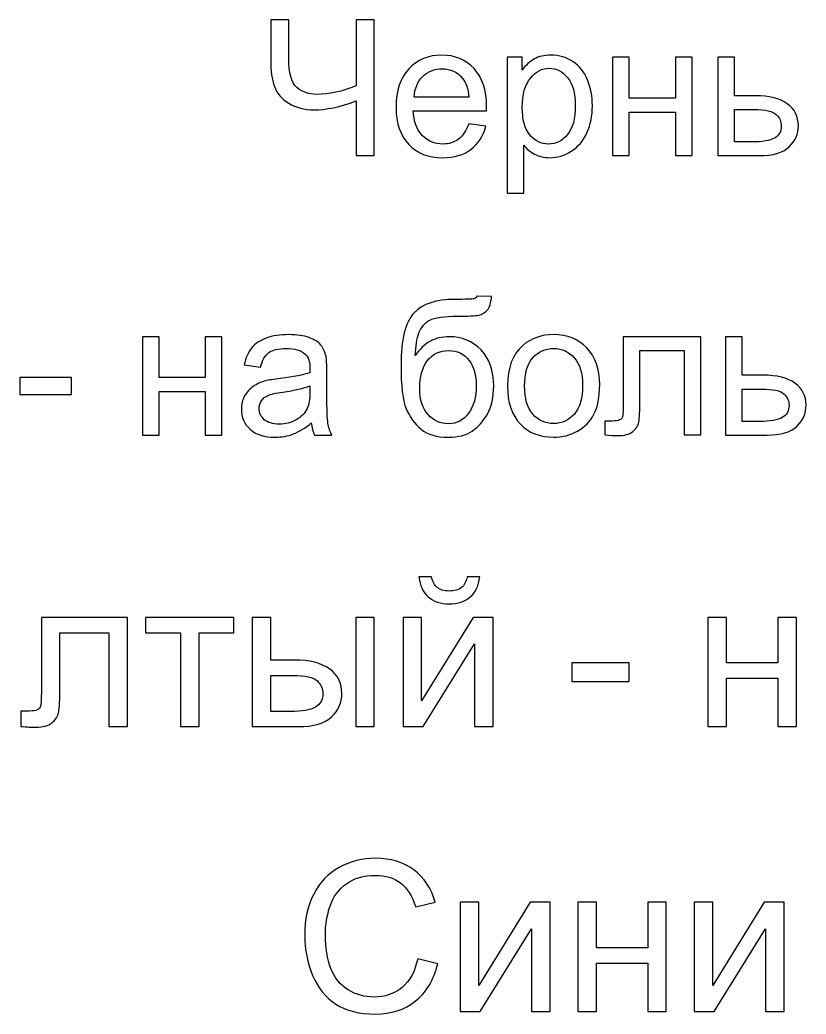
# Model space of a CAD drawing. Header units: millimetres. Extents: x 170 to 862, y -190 to 818.
# Drawn here: x 466.2 to 509.3, y 164 to 218.5 of the extents above; entities that cross this region are included whole.
import ezdxf

# ---------------------------------------------------------------- set-up
doc = ezdxf.new("R2010")
doc.units = ezdxf.units.MM
doc.header["$MEASUREMENT"] = 0
doc.layers.add('layer 1', color=7, linetype='Continuous')

msp = doc.modelspace()

# ---------------------------------------------------------------- linework, layer by layer
at = {"layer": 'layer 1', "color": 250}
for points, knots in [([(485.6495, 211.0876), (485.6495, 211.0876), (484.6624, 211.0876), (484.6624, 211.0876), (484.6624, 211.0876), (484.6624, 211.0876), (484.6624, 214.0835), (484.6624, 214.0835), (484.6624, 214.0835), (483.7792, 213.7562), (483.0051, 213.5917), (482.3419, 213.5917), (482.3419, 213.5917), (481.8241, 213.5917), (481.3669, 213.7129), (480.9721, 213.9554), (480.9721, 213.9554), (480.5755, 214.1961), (480.3105, 214.5043), (480.1772, 214.8767), (480.1772, 214.8767), (480.0438, 215.249), (479.9763, 215.7356), (479.9763, 216.3383), (479.9763, 216.3383), (479.9763, 216.3383), (479.9763, 218.5272), (479.9763, 218.5272), (479.9763, 218.5272), (479.9763, 218.5272), (480.9634, 218.5272), (480.9634, 218.5272), (480.9634, 218.5272), (480.9634, 218.5272), (480.9634, 216.43), (480.9634, 216.43), (480.9634, 216.43), (480.9634, 215.6179), (481.1106, 215.0827), (481.4067, 214.8264), (481.4067, 214.8264), (481.7029, 214.5719), (482.0596, 214.4437), (482.4752, 214.4437), (482.4752, 214.4437), (483.1696, 214.4437), (483.8987, 214.5979), (484.6624, 214.9061), (484.6624, 214.9061), (484.6624, 214.9061), (484.6624, 218.5272), (484.6624, 218.5272), (484.6624, 218.5272), (484.6624, 218.5272), (485.6495, 218.5272), (485.6495, 218.5272), (485.6495, 218.5272), (485.6495, 218.5272), (485.6495, 211.0876), (485.6495, 211.0876)], [0, 0, 0, 0, 0.0625, 0.0625, 0.0625, 0.0625, 0.125, 0.125, 0.125, 0.125, 0.1875, 0.1875, 0.1875, 0.1875, 0.25, 0.25, 0.25, 0.25, 0.3125, 0.3125, 0.3125, 0.3125, 0.375, 0.375, 0.375, 0.375, 0.4375, 0.4375, 0.4375, 0.4375, 0.5, 0.5, 0.5, 0.5, 0.5625, 0.5625, 0.5625, 0.5625, 0.625, 0.625, 0.625, 0.625, 0.6875, 0.6875, 0.6875, 0.6875, 0.75, 0.75, 0.75, 0.75, 0.8125, 0.8125, 0.8125, 0.8125, 0.875, 0.875, 0.875, 0.875, 1, 1, 1, 1]), ([(490.8292, 212.8332), (490.8292, 212.8332), (491.7747, 212.7085), (491.7747, 212.7085), (491.7747, 212.7085), (491.6275, 212.1596), (491.3522, 211.7318), (490.9504, 211.4288), (490.9504, 211.4288), (490.5487, 211.1257), (490.0361, 210.9733), (489.4109, 210.9733), (489.4109, 210.9733), (488.6247, 210.9733), (488.0013, 211.2157), (487.5406, 211.7006), (487.5406, 211.7006), (487.08, 212.1838), (486.8496, 212.8644), (486.8496, 213.7389), (486.8496, 213.7389), (486.8496, 214.6429), (487.0817, 215.346), (487.5475, 215.8447), (487.5475, 215.8447), (488.0134, 216.3452), (488.6178, 216.5946), (489.3607, 216.5946), (489.3607, 216.5946), (490.0794, 216.5946), (490.6664, 216.3504), (491.1219, 215.8603), (491.1219, 215.8603), (491.5773, 215.3702), (491.8059, 214.681), (491.8059, 213.7926), (491.8059, 213.7926), (491.8059, 213.7389), (491.8042, 213.6575), (491.8007, 213.5501), (491.8007, 213.5501), (491.8007, 213.5501), (487.7848, 213.5501), (487.7848, 213.5501), (487.7848, 213.5501), (487.8194, 212.9596), (487.9857, 212.5059), (488.287, 212.1925), (488.287, 212.1925), (488.5866, 211.879), (488.9624, 211.7214), (489.4109, 211.7214), (489.4109, 211.7214), (489.7451, 211.7214), (490.0309, 211.8097), (490.2664, 211.9864), (490.2664, 211.9864), (490.5036, 212.163), (490.6907, 212.4453), (490.8292, 212.8332)], [0, 0, 0, 0, 0.0625, 0.0625, 0.0625, 0.0625, 0.125, 0.125, 0.125, 0.125, 0.1875, 0.1875, 0.1875, 0.1875, 0.25, 0.25, 0.25, 0.25, 0.3125, 0.3125, 0.3125, 0.3125, 0.375, 0.375, 0.375, 0.375, 0.4375, 0.4375, 0.4375, 0.4375, 0.5, 0.5, 0.5, 0.5, 0.5625, 0.5625, 0.5625, 0.5625, 0.625, 0.625, 0.625, 0.625, 0.6875, 0.6875, 0.6875, 0.6875, 0.75, 0.75, 0.75, 0.75, 0.8125, 0.8125, 0.8125, 0.8125, 0.875, 0.875, 0.875, 0.875, 1, 1, 1, 1]), ([(492.9298, 209.0199), (492.9298, 209.0199), (492.9298, 216.4803), (492.9298, 216.4803), (492.9298, 216.4803), (492.9298, 216.4803), (493.761, 216.4803), (493.761, 216.4803), (493.761, 216.4803), (493.761, 216.4803), (493.761, 215.772), (493.761, 215.772), (493.761, 215.772), (493.9567, 216.0456), (494.1784, 216.2517), (494.426, 216.3885), (494.426, 216.3885), (494.6719, 216.5253), (494.9715, 216.5946), (495.3231, 216.5946), (495.3231, 216.5946), (495.7837, 216.5946), (496.1889, 216.4768), (496.5405, 216.2396), (496.5405, 216.2396), (496.892, 216.004), (497.157, 215.6698), (497.3371, 215.2403), (497.3371, 215.2403), (497.5154, 214.8091), (497.6055, 214.3381), (497.6055, 213.8238), (497.6055, 213.8238), (497.6055, 213.2748), (497.5068, 212.7795), (497.3094, 212.3379), (497.3094, 212.3379), (497.1119, 211.8981), (496.8245, 211.5604), (496.447, 211.3248), (496.447, 211.3248), (496.0712, 211.0911), (495.6746, 210.9733), (495.259, 210.9733), (495.259, 210.9733), (494.9542, 210.9733), (494.6806, 211.0374), (494.4399, 211.1655), (494.4399, 211.1655), (494.1974, 211.2937), (494, 211.4547), (493.8441, 211.6504), (493.8441, 211.6504), (493.8441, 211.6504), (493.8441, 209.0199), (493.8441, 209.0199), (493.8441, 209.0199), (493.8441, 209.0199), (492.9298, 209.0199), (492.9298, 209.0199)], [0, 0, 0, 0, 0.0625, 0.0625, 0.0625, 0.0625, 0.125, 0.125, 0.125, 0.125, 0.1875, 0.1875, 0.1875, 0.1875, 0.25, 0.25, 0.25, 0.25, 0.3125, 0.3125, 0.3125, 0.3125, 0.375, 0.375, 0.375, 0.375, 0.4375, 0.4375, 0.4375, 0.4375, 0.5, 0.5, 0.5, 0.5, 0.5625, 0.5625, 0.5625, 0.5625, 0.625, 0.625, 0.625, 0.625, 0.6875, 0.6875, 0.6875, 0.6875, 0.75, 0.75, 0.75, 0.75, 0.8125, 0.8125, 0.8125, 0.8125, 0.875, 0.875, 0.875, 0.875, 1, 1, 1, 1]), ([(498.7086, 216.4803), (498.7086, 216.4803), (499.6229, 216.4803), (499.6229, 216.4803), (499.6229, 216.4803), (499.6229, 216.4803), (499.6229, 214.2359), (499.6229, 214.2359), (499.6229, 214.2359), (499.6229, 214.2359), (502.1582, 214.2359), (502.1582, 214.2359), (502.1582, 214.2359), (502.1582, 214.2359), (502.1582, 216.4803), (502.1582, 216.4803), (502.1582, 216.4803), (502.1582, 216.4803), (503.0726, 216.4803), (503.0726, 216.4803), (503.0726, 216.4803), (503.0726, 216.4803), (503.0726, 211.0876), (503.0726, 211.0876), (503.0726, 211.0876), (503.0726, 211.0876), (502.1582, 211.0876), (502.1582, 211.0876), (502.1582, 211.0876), (502.1582, 211.0876), (502.1582, 213.4774), (502.1582, 213.4774), (502.1582, 213.4774), (502.1582, 213.4774), (499.6229, 213.4774), (499.6229, 213.4774), (499.6229, 213.4774), (499.6229, 213.4774), (499.6229, 211.0876), (499.6229, 211.0876), (499.6229, 211.0876), (499.6229, 211.0876), (498.7086, 211.0876), (498.7086, 211.0876), (498.7086, 211.0876), (498.7086, 211.0876), (498.7086, 216.4803), (498.7086, 216.4803)], [0, 0, 0, 0, 0.0769231, 0.0769231, 0.0769231, 0.0769231, 0.1538462, 0.1538462, 0.1538462, 0.1538462, 0.2307692, 0.2307692, 0.2307692, 0.2307692, 0.3076923, 0.3076923, 0.3076923, 0.3076923, 0.3846154, 0.3846154, 0.3846154, 0.3846154, 0.4615385, 0.4615385, 0.4615385, 0.4615385, 0.5384615, 0.5384615, 0.5384615, 0.5384615, 0.6153846, 0.6153846, 0.6153846, 0.6153846, 0.6923077, 0.6923077, 0.6923077, 0.6923077, 0.7692308, 0.7692308, 0.7692308, 0.7692308, 0.8461538, 0.8461538, 0.8461538, 0.8461538, 1, 1, 1, 1]), ([(504.477, 216.4803), (504.477, 216.4803), (505.3914, 216.4803), (505.3914, 216.4803), (505.3914, 216.4803), (505.3914, 216.4803), (505.3914, 214.371), (505.3914, 214.371), (505.3914, 214.371), (505.3914, 214.371), (506.5448, 214.371), (506.5448, 214.371), (506.5448, 214.371), (507.2981, 214.371), (507.8765, 214.2255), (508.2834, 213.9329), (508.2834, 213.9329), (508.6904, 213.6402), (508.893, 213.2367), (508.893, 212.7224), (508.893, 212.7224), (508.893, 212.2721), (508.7233, 211.8877), (508.3839, 211.5673), (508.3839, 211.5673), (508.0444, 211.2469), (507.5024, 211.0876), (506.756, 211.0876), (506.756, 211.0876), (506.756, 211.0876), (504.477, 211.0876), (504.477, 211.0876), (504.477, 211.0876), (504.477, 211.0876), (504.477, 216.4803), (504.477, 216.4803)], [0, 0, 0, 0, 0.1, 0.1, 0.1, 0.1, 0.2, 0.2, 0.2, 0.2, 0.3, 0.3, 0.3, 0.3, 0.4, 0.4, 0.4, 0.4, 0.5, 0.5, 0.5, 0.5, 0.6, 0.6, 0.6, 0.6, 0.7, 0.7, 0.7, 0.7, 0.8, 0.8, 0.8, 0.8, 1, 1, 1, 1]), ([(487.8367, 214.2983), (487.8367, 214.2983), (490.8396, 214.2983), (490.8396, 214.2983), (490.8396, 214.2983), (490.7998, 214.752), (490.6837, 215.0914), (490.495, 215.3183), (490.495, 215.3183), (490.2058, 215.6698), (489.8283, 215.8464), (489.3659, 215.8464), (489.3659, 215.8464), (488.9468, 215.8464), (488.5953, 215.7062), (488.3095, 215.4256), (488.3095, 215.4256), (488.0255, 215.1451), (487.8679, 214.7693), (487.8367, 214.2983)], [0, 0, 0, 0, 0.1666667, 0.1666667, 0.1666667, 0.1666667, 0.3333333, 0.3333333, 0.3333333, 0.3333333, 0.5, 0.5, 0.5, 0.5, 0.6666667, 0.6666667, 0.6666667, 0.6666667, 1, 1, 1, 1]), ([(493.761, 213.751), (493.761, 213.0601), (493.9013, 212.5492), (494.1801, 212.2184), (494.1801, 212.2184), (494.4606, 211.8877), (494.8001, 211.7214), (495.1984, 211.7214), (495.1984, 211.7214), (495.6036, 211.7214), (495.9499, 211.8929), (496.2374, 212.2358), (496.2374, 212.2358), (496.5266, 212.5786), (496.6704, 213.1086), (496.6704, 213.8272), (496.6704, 213.8272), (496.6704, 214.513), (496.5301, 215.0256), (496.2478, 215.3668), (496.2478, 215.3668), (495.9655, 215.7079), (495.6296, 215.8776), (495.2382, 215.8776), (495.2382, 215.8776), (494.8503, 215.8776), (494.5074, 215.6958), (494.2095, 215.3339), (494.2095, 215.3339), (493.9099, 214.9702), (493.761, 214.4437), (493.761, 213.751)], [0, 0, 0, 0, 0.1111111, 0.1111111, 0.1111111, 0.1111111, 0.2222222, 0.2222222, 0.2222222, 0.2222222, 0.3333333, 0.3333333, 0.3333333, 0.3333333, 0.4444444, 0.4444444, 0.4444444, 0.4444444, 0.5555556, 0.5555556, 0.5555556, 0.5555556, 0.6666667, 0.6666667, 0.6666667, 0.6666667, 0.7777778, 0.7777778, 0.7777778, 0.7777778, 1, 1, 1, 1]), ([(505.3914, 211.8357), (505.3914, 211.8357), (506.3508, 211.8357), (506.3508, 211.8357), (506.3508, 211.8357), (506.9275, 211.8357), (507.3414, 211.9067), (507.5873, 212.0487), (507.5873, 212.0487), (507.8349, 212.1907), (507.9579, 212.4124), (507.9579, 212.7137), (507.9579, 212.7137), (507.9579, 212.9475), (507.8661, 213.1553), (507.6842, 213.3389), (507.6842, 213.3389), (507.5007, 213.5207), (507.0972, 213.6125), (506.472, 213.6125), (506.472, 213.6125), (506.472, 213.6125), (505.3914, 213.6125), (505.3914, 213.6125), (505.3914, 213.6125), (505.3914, 213.6125), (505.3914, 211.8357), (505.3914, 211.8357)], [0, 0, 0, 0, 0.125, 0.125, 0.125, 0.125, 0.25, 0.25, 0.25, 0.25, 0.375, 0.375, 0.375, 0.375, 0.5, 0.5, 0.5, 0.5, 0.625, 0.625, 0.625, 0.625, 0.75, 0.75, 0.75, 0.75, 1, 1, 1, 1])]:
    msp.add_open_spline(points, degree=3, knots=knots, dxfattribs=at)
at = {"layer": 'layer 1', "color": 242}
for points, knots in [([(491.2749, 203.3826), (491.2749, 203.3826), (492.0853, 203.3722), (492.0853, 203.3722), (492.0853, 203.3722), (492.049, 203.0103), (491.9676, 202.7575), (491.8446, 202.6155), (491.8446, 202.6155), (491.7217, 202.4735), (491.5641, 202.3834), (491.3701, 202.3419), (491.3701, 202.3419), (491.1762, 202.302), (490.7952, 202.2812), (490.2289, 202.2812), (490.2289, 202.2812), (489.4773, 202.2812), (488.9647, 202.2085), (488.6911, 202.063), (488.6911, 202.063), (488.4192, 201.9176), (488.2218, 201.6855), (488.1023, 201.3669), (488.1023, 201.3669), (487.9828, 201.0465), (487.917, 200.6361), (487.9032, 200.1321), (487.9032, 200.1321), (488.1335, 200.475), (488.4019, 200.7313), (488.7102, 200.9028), (488.7102, 200.9028), (489.0167, 201.0742), (489.3648, 201.1591), (489.7492, 201.1591), (489.7492, 201.1591), (490.4558, 201.1591), (491.0411, 200.9166), (491.5052, 200.4317), (491.5052, 200.4317), (491.9676, 199.9468), (492.1996, 199.2905), (492.1996, 198.461), (492.1996, 198.461), (492.1996, 197.8324), (492.0836, 197.3163), (491.8498, 196.9146), (491.8498, 196.9146), (491.616, 196.5128), (491.339, 196.2011), (491.0186, 195.9811), (491.0186, 195.9811), (490.6999, 195.7612), (490.2635, 195.6521), (489.7128, 195.6521), (489.7128, 195.6521), (489.0721, 195.6521), (488.5751, 195.7976), (488.2201, 196.0902), (488.2201, 196.0902), (487.8651, 196.3829), (487.5932, 196.757), (487.4027, 197.2124), (487.4027, 197.2124), (487.2139, 197.6679), (487.1187, 198.4627), (487.1187, 199.5936), (487.1187, 199.5936), (487.1187, 201.0153), (487.3594, 201.973), (487.8391, 202.4665), (487.8391, 202.4665), (488.3188, 202.9601), (489.0582, 203.206), (490.0557, 203.206), (490.0557, 203.206), (490.6774, 203.206), (491.029, 203.2164), (491.1138, 203.2372), (491.1138, 203.2372), (491.197, 203.258), (491.2506, 203.3064), (491.2749, 203.3826)], [0, 0, 0, 0, 0.0454545, 0.0454545, 0.0454545, 0.0454545, 0.0909091, 0.0909091, 0.0909091, 0.0909091, 0.1363636, 0.1363636, 0.1363636, 0.1363636, 0.1818182, 0.1818182, 0.1818182, 0.1818182, 0.2272727, 0.2272727, 0.2272727, 0.2272727, 0.2727273, 0.2727273, 0.2727273, 0.2727273, 0.3181818, 0.3181818, 0.3181818, 0.3181818, 0.3636364, 0.3636364, 0.3636364, 0.3636364, 0.4090909, 0.4090909, 0.4090909, 0.4090909, 0.4545455, 0.4545455, 0.4545455, 0.4545455, 0.5, 0.5, 0.5, 0.5, 0.5454545, 0.5454545, 0.5454545, 0.5454545, 0.5909091, 0.5909091, 0.5909091, 0.5909091, 0.6363636, 0.6363636, 0.6363636, 0.6363636, 0.6818182, 0.6818182, 0.6818182, 0.6818182, 0.7272727, 0.7272727, 0.7272727, 0.7272727, 0.7727273, 0.7727273, 0.7727273, 0.7727273, 0.8181818, 0.8181818, 0.8181818, 0.8181818, 0.8636364, 0.8636364, 0.8636364, 0.8636364, 0.9090909, 0.9090909, 0.9090909, 0.9090909, 1, 1, 1, 1]), ([(472.9444, 201.1591), (472.9444, 201.1591), (473.8587, 201.1591), (473.8587, 201.1591), (473.8587, 201.1591), (473.8587, 201.1591), (473.8587, 198.9147), (473.8587, 198.9147), (473.8587, 198.9147), (473.8587, 198.9147), (476.394, 198.9147), (476.394, 198.9147), (476.394, 198.9147), (476.394, 198.9147), (476.394, 201.1591), (476.394, 201.1591), (476.394, 201.1591), (476.394, 201.1591), (477.3084, 201.1591), (477.3084, 201.1591), (477.3084, 201.1591), (477.3084, 201.1591), (477.3084, 195.7664), (477.3084, 195.7664), (477.3084, 195.7664), (477.3084, 195.7664), (476.394, 195.7664), (476.394, 195.7664), (476.394, 195.7664), (476.394, 195.7664), (476.394, 198.1562), (476.394, 198.1562), (476.394, 198.1562), (476.394, 198.1562), (473.8587, 198.1562), (473.8587, 198.1562), (473.8587, 198.1562), (473.8587, 198.1562), (473.8587, 195.7664), (473.8587, 195.7664), (473.8587, 195.7664), (473.8587, 195.7664), (472.9444, 195.7664), (472.9444, 195.7664), (472.9444, 195.7664), (472.9444, 195.7664), (472.9444, 201.1591), (472.9444, 201.1591)], [0, 0, 0, 0, 0.0769231, 0.0769231, 0.0769231, 0.0769231, 0.1538462, 0.1538462, 0.1538462, 0.1538462, 0.2307692, 0.2307692, 0.2307692, 0.2307692, 0.3076923, 0.3076923, 0.3076923, 0.3076923, 0.3846154, 0.3846154, 0.3846154, 0.3846154, 0.4615385, 0.4615385, 0.4615385, 0.4615385, 0.5384615, 0.5384615, 0.5384615, 0.5384615, 0.6153846, 0.6153846, 0.6153846, 0.6153846, 0.6923077, 0.6923077, 0.6923077, 0.6923077, 0.7692308, 0.7692308, 0.7692308, 0.7692308, 0.8461538, 0.8461538, 0.8461538, 0.8461538, 1, 1, 1, 1]), ([(482.2041, 196.4418), (481.8646, 196.1526), (481.5373, 195.95), (481.2239, 195.8305), (481.2239, 195.8305), (480.9104, 195.711), (480.5745, 195.6521), (480.2143, 195.6521), (480.2143, 195.6521), (479.622, 195.6521), (479.1666, 195.7958), (478.8479, 196.085), (478.8479, 196.085), (478.5293, 196.3725), (478.37, 196.7414), (478.37, 197.1899), (478.37, 197.1899), (478.37, 197.4531), (478.4306, 197.6938), (478.5501, 197.912), (478.5501, 197.912), (478.6713, 198.1302), (478.8289, 198.3034), (479.0228, 198.435), (479.0228, 198.435), (479.2185, 198.5666), (479.4367, 198.6671), (479.6809, 198.7346), (479.6809, 198.7346), (479.861, 198.7814), (480.1329, 198.8264), (480.4948, 198.8714), (480.4948, 198.8714), (481.2325, 198.958), (481.778, 199.0637), (482.1261, 199.1849), (482.1261, 199.1849), (482.1296, 199.3096), (482.1313, 199.3892), (482.1313, 199.4221), (482.1313, 199.4221), (482.1313, 199.7927), (482.0447, 200.0542), (481.8716, 200.2066), (481.8716, 200.2066), (481.6378, 200.4127), (481.2897, 200.5149), (480.829, 200.5149), (480.829, 200.5149), (480.3978, 200.5149), (480.0792, 200.4387), (479.8748, 200.288), (479.8748, 200.288), (479.6688, 200.1373), (479.5181, 199.8706), (479.4194, 199.4862), (479.4194, 199.4862), (479.4194, 199.4862), (478.5258, 199.6109), (478.5258, 199.6109), (478.5258, 199.6109), (478.6072, 199.9936), (478.7406, 200.3036), (478.9276, 200.5391), (478.9276, 200.5391), (479.1146, 200.7746), (479.3848, 200.9547), (479.738, 201.0829), (479.738, 201.0829), (480.0896, 201.2093), (480.5, 201.2734), (480.9641, 201.2734), (480.9641, 201.2734), (481.4248, 201.2734), (481.8006, 201.2197), (482.0898, 201.1106), (482.0898, 201.1106), (482.3772, 201.0015), (482.5902, 200.8664), (482.7253, 200.7019), (482.7253, 200.7019), (482.8604, 200.5374), (482.9556, 200.3296), (483.011, 200.0785), (483.011, 200.0785), (483.0405, 199.9226), (483.0561, 199.6421), (483.0561, 199.2386), (483.0561, 199.2386), (483.0561, 199.2386), (483.0561, 198.0263), (483.0561, 198.0263), (483.0561, 198.0263), (483.0561, 197.1795), (483.0751, 196.6444), (483.1132, 196.4175), (483.1132, 196.4175), (483.1496, 196.1907), (483.2258, 195.9742), (483.3366, 195.7664), (483.3366, 195.7664), (483.3366, 195.7664), (482.3807, 195.7664), (482.3807, 195.7664), (482.3807, 195.7664), (482.2889, 195.9586), (482.23, 196.1838), (482.2041, 196.4418)], [0, 0, 0, 0, 0.0357143, 0.0357143, 0.0357143, 0.0357143, 0.0714286, 0.0714286, 0.0714286, 0.0714286, 0.1071429, 0.1071429, 0.1071429, 0.1071429, 0.1428571, 0.1428571, 0.1428571, 0.1428571, 0.1785714, 0.1785714, 0.1785714, 0.1785714, 0.2142857, 0.2142857, 0.2142857, 0.2142857, 0.25, 0.25, 0.25, 0.25, 0.2857143, 0.2857143, 0.2857143, 0.2857143, 0.3214286, 0.3214286, 0.3214286, 0.3214286, 0.3571429, 0.3571429, 0.3571429, 0.3571429, 0.3928571, 0.3928571, 0.3928571, 0.3928571, 0.4285714, 0.4285714, 0.4285714, 0.4285714, 0.4642857, 0.4642857, 0.4642857, 0.4642857, 0.5, 0.5, 0.5, 0.5, 0.5357143, 0.5357143, 0.5357143, 0.5357143, 0.5714286, 0.5714286, 0.5714286, 0.5714286, 0.6071429, 0.6071429, 0.6071429, 0.6071429, 0.6428571, 0.6428571, 0.6428571, 0.6428571, 0.6785714, 0.6785714, 0.6785714, 0.6785714, 0.7142857, 0.7142857, 0.7142857, 0.7142857, 0.75, 0.75, 0.75, 0.75, 0.7857143, 0.7857143, 0.7857143, 0.7857143, 0.8214286, 0.8214286, 0.8214286, 0.8214286, 0.8571429, 0.8571429, 0.8571429, 0.8571429, 0.8928571, 0.8928571, 0.8928571, 0.8928571, 0.9285714, 0.9285714, 0.9285714, 0.9285714, 1, 1, 1, 1]), ([(492.9564, 198.4627), (492.9564, 199.4585), (493.2335, 200.1962), (493.7894, 200.6759), (493.7894, 200.6759), (494.2517, 201.0742), (494.818, 201.2734), (495.4847, 201.2734), (495.4847, 201.2734), (496.2242, 201.2734), (496.8303, 201.0309), (497.3013, 200.546), (497.3013, 200.546), (497.7707, 200.0629), (498.0062, 199.3927), (498.0062, 198.5389), (498.0062, 198.5389), (498.0062, 197.8462), (497.9023, 197.3025), (497.6945, 196.9059), (497.6945, 196.9059), (497.4866, 196.5093), (497.1836, 196.2011), (496.7853, 195.9811), (496.7853, 195.9811), (496.3887, 195.7612), (495.954, 195.6521), (495.4847, 195.6521), (495.4847, 195.6521), (494.7297, 195.6521), (494.1201, 195.8928), (493.6543, 196.376), (493.6543, 196.376), (493.1884, 196.8591), (492.9564, 197.5553), (492.9564, 198.4627)], [0, 0, 0, 0, 0.1, 0.1, 0.1, 0.1, 0.2, 0.2, 0.2, 0.2, 0.3, 0.3, 0.3, 0.3, 0.4, 0.4, 0.4, 0.4, 0.5, 0.5, 0.5, 0.5, 0.6, 0.6, 0.6, 0.6, 0.7, 0.7, 0.7, 0.7, 0.8, 0.8, 0.8, 0.8, 1, 1, 1, 1]), ([(499.2963, 201.1591), (499.2963, 201.1591), (503.546, 201.1591), (503.546, 201.1591), (503.546, 201.1591), (503.546, 201.1591), (503.546, 195.7716), (503.546, 195.7716), (503.546, 195.7716), (503.546, 195.7716), (502.6316, 195.7716), (502.6316, 195.7716), (502.6316, 195.7716), (502.6316, 195.7716), (502.6316, 200.4006), (502.6316, 200.4006), (502.6316, 200.4006), (502.6316, 200.4006), (500.2106, 200.4006), (500.2106, 200.4006), (500.2106, 200.4006), (500.2106, 200.4006), (500.2106, 197.7181), (500.2106, 197.7181), (500.2106, 197.7181), (500.2106, 197.0929), (500.1898, 196.6808), (500.15, 196.4799), (500.15, 196.4799), (500.1085, 196.2807), (499.9976, 196.1076), (499.8158, 195.9586), (499.8158, 195.9586), (499.6322, 195.8097), (499.369, 195.7352), (499.0244, 195.7352), (499.0244, 195.7352), (498.8114, 195.7352), (498.5655, 195.7491), (498.2884, 195.7751), (498.2884, 195.7751), (498.2884, 195.7751), (498.2884, 196.5353), (498.2884, 196.5353), (498.2884, 196.5353), (498.2884, 196.5353), (498.6884, 196.5353), (498.6884, 196.5353), (498.6884, 196.5353), (498.8772, 196.5353), (499.0123, 196.5543), (499.0936, 196.5942), (499.0936, 196.5942), (499.175, 196.6323), (499.2287, 196.6946), (499.2564, 196.7795), (499.2564, 196.7795), (499.2824, 196.8643), (499.2963, 197.1397), (499.2963, 197.6055), (499.2963, 197.6055), (499.2963, 197.6055), (499.2963, 201.1591), (499.2963, 201.1591)], [0, 0, 0, 0, 0.0588235, 0.0588235, 0.0588235, 0.0588235, 0.1176471, 0.1176471, 0.1176471, 0.1176471, 0.1764706, 0.1764706, 0.1764706, 0.1764706, 0.2352941, 0.2352941, 0.2352941, 0.2352941, 0.2941176, 0.2941176, 0.2941176, 0.2941176, 0.3529412, 0.3529412, 0.3529412, 0.3529412, 0.4117647, 0.4117647, 0.4117647, 0.4117647, 0.4705882, 0.4705882, 0.4705882, 0.4705882, 0.5294118, 0.5294118, 0.5294118, 0.5294118, 0.5882353, 0.5882353, 0.5882353, 0.5882353, 0.6470588, 0.6470588, 0.6470588, 0.6470588, 0.7058824, 0.7058824, 0.7058824, 0.7058824, 0.7647059, 0.7647059, 0.7647059, 0.7647059, 0.8235294, 0.8235294, 0.8235294, 0.8235294, 0.8823529, 0.8823529, 0.8823529, 0.8823529, 1, 1, 1, 1]), ([(504.8916, 201.1591), (504.8916, 201.1591), (505.806, 201.1591), (505.806, 201.1591), (505.806, 201.1591), (505.806, 201.1591), (505.806, 199.0498), (505.806, 199.0498), (505.806, 199.0498), (505.806, 199.0498), (506.9628, 199.0498), (506.9628, 199.0498), (506.9628, 199.0498), (507.7178, 199.0498), (508.2979, 198.9043), (508.7066, 198.6117), (508.7066, 198.6117), (509.1136, 198.319), (509.3179, 197.9155), (509.3179, 197.4012), (509.3179, 197.4012), (509.3179, 196.9509), (509.1482, 196.5665), (508.8071, 196.2461), (508.8071, 196.2461), (508.4677, 195.9257), (507.9239, 195.7664), (507.1758, 195.7664), (507.1758, 195.7664), (507.1758, 195.7664), (504.8916, 195.7664), (504.8916, 195.7664), (504.8916, 195.7664), (504.8916, 195.7664), (504.8916, 201.1591), (504.8916, 201.1591)], [0, 0, 0, 0, 0.1, 0.1, 0.1, 0.1, 0.2, 0.2, 0.2, 0.2, 0.3, 0.3, 0.3, 0.3, 0.4, 0.4, 0.4, 0.4, 0.5, 0.5, 0.5, 0.5, 0.6, 0.6, 0.6, 0.6, 0.7, 0.7, 0.7, 0.7, 0.8, 0.8, 0.8, 0.8, 1, 1, 1, 1]), ([(491.2437, 198.487), (491.2437, 199.0463), (491.1104, 199.5052), (490.8454, 199.8637), (490.8454, 199.8637), (490.5805, 200.2222), (490.2064, 200.4006), (489.7232, 200.4006), (489.7232, 200.4006), (489.2193, 200.4006), (488.8314, 200.2118), (488.5578, 199.8325), (488.5578, 199.8325), (488.2841, 199.455), (488.1473, 198.9511), (488.1473, 198.319), (488.1473, 198.319), (488.1473, 197.6956), (488.298, 197.2176), (488.6011, 196.8868), (488.6011, 196.8868), (488.9024, 196.5561), (489.2764, 196.3898), (489.718, 196.3898), (489.718, 196.3898), (490.1718, 196.3898), (490.5389, 196.5821), (490.8212, 196.9648), (490.8212, 196.9648), (491.1034, 197.3475), (491.2437, 197.8549), (491.2437, 198.487)], [0, 0, 0, 0, 0.1111111, 0.1111111, 0.1111111, 0.1111111, 0.2222222, 0.2222222, 0.2222222, 0.2222222, 0.3333333, 0.3333333, 0.3333333, 0.3333333, 0.4444444, 0.4444444, 0.4444444, 0.4444444, 0.5555556, 0.5555556, 0.5555556, 0.5555556, 0.6666667, 0.6666667, 0.6666667, 0.6666667, 0.7777778, 0.7777778, 0.7777778, 0.7777778, 1, 1, 1, 1]), ([(493.8915, 198.461), (493.8915, 197.7718), (494.0422, 197.2557), (494.3435, 196.9146), (494.3435, 196.9146), (494.6466, 196.5717), (495.0258, 196.4002), (495.4847, 196.4002), (495.4847, 196.4002), (495.9385, 196.4002), (496.316, 196.5717), (496.619, 196.9163), (496.619, 196.9163), (496.9204, 197.2609), (497.071, 197.7856), (497.071, 198.4904), (497.071, 198.4904), (497.071, 199.1554), (496.9186, 199.6594), (496.6156, 200.0005), (496.6156, 200.0005), (496.3125, 200.3434), (495.935, 200.5149), (495.4847, 200.5149), (495.4847, 200.5149), (495.0258, 200.5149), (494.6466, 200.3451), (494.3435, 200.004), (494.3435, 200.004), (494.0422, 199.6628), (493.8915, 199.1485), (493.8915, 198.461)], [0, 0, 0, 0, 0.1111111, 0.1111111, 0.1111111, 0.1111111, 0.2222222, 0.2222222, 0.2222222, 0.2222222, 0.3333333, 0.3333333, 0.3333333, 0.3333333, 0.4444444, 0.4444444, 0.4444444, 0.4444444, 0.5555556, 0.5555556, 0.5555556, 0.5555556, 0.6666667, 0.6666667, 0.6666667, 0.6666667, 0.7777778, 0.7777778, 0.7777778, 0.7777778, 1, 1, 1, 1]), ([(466.2339, 198.0004), (466.2339, 198.0004), (466.2339, 198.9147), (466.2339, 198.9147), (466.2339, 198.9147), (466.2339, 198.9147), (469.0601, 198.9147), (469.0601, 198.9147), (469.0601, 198.9147), (469.0601, 198.9147), (469.0601, 198.0004), (469.0601, 198.0004), (469.0601, 198.0004), (469.0601, 198.0004), (466.2339, 198.0004), (466.2339, 198.0004)], [0, 0, 0, 0, 0.2, 0.2, 0.2, 0.2, 0.4, 0.4, 0.4, 0.4, 0.6, 0.6, 0.6, 0.6, 1, 1, 1, 1]), ([(482.1313, 198.4679), (481.7988, 198.3329), (481.3001, 198.2186), (480.6351, 198.125), (480.6351, 198.125), (480.2576, 198.0714), (479.9909, 198.0107), (479.835, 197.9432), (479.835, 197.9432), (479.6792, 197.8757), (479.5597, 197.777), (479.4748, 197.6488), (479.4748, 197.6488), (479.39, 197.5189), (479.3467, 197.3752), (479.3467, 197.2159), (479.3467, 197.2159), (479.3467, 196.9752), (479.4384, 196.7725), (479.6237, 196.6115), (479.6237, 196.6115), (479.809, 196.4504), (480.0792, 196.369), (480.4342, 196.369), (480.4342, 196.369), (480.7857, 196.369), (481.0992, 196.4452), (481.3745, 196.5994), (481.3745, 196.5994), (481.6482, 196.7518), (481.8508, 196.9613), (481.9789, 197.2263), (481.9789, 197.2263), (482.0776, 197.4323), (482.1261, 197.7354), (482.1261, 198.1354), (482.1261, 198.1354), (482.1261, 198.1354), (482.1313, 198.4679), (482.1313, 198.4679)], [0, 0, 0, 0, 0.0909091, 0.0909091, 0.0909091, 0.0909091, 0.1818182, 0.1818182, 0.1818182, 0.1818182, 0.2727273, 0.2727273, 0.2727273, 0.2727273, 0.3636364, 0.3636364, 0.3636364, 0.3636364, 0.4545455, 0.4545455, 0.4545455, 0.4545455, 0.5454545, 0.5454545, 0.5454545, 0.5454545, 0.6363636, 0.6363636, 0.6363636, 0.6363636, 0.7272727, 0.7272727, 0.7272727, 0.7272727, 0.8181818, 0.8181818, 0.8181818, 0.8181818, 1, 1, 1, 1]), ([(505.806, 196.5145), (505.806, 196.5145), (506.7688, 196.5145), (506.7688, 196.5145), (506.7688, 196.5145), (507.3489, 196.5145), (507.7628, 196.5855), (508.0105, 196.7275), (508.0105, 196.7275), (508.2581, 196.8695), (508.3828, 197.0912), (508.3828, 197.3925), (508.3828, 197.3925), (508.3828, 197.6263), (508.291, 197.8341), (508.1075, 198.0177), (508.1075, 198.0177), (507.9239, 198.1995), (507.5187, 198.2913), (506.89, 198.2913), (506.89, 198.2913), (506.89, 198.2913), (505.806, 198.2913), (505.806, 198.2913), (505.806, 198.2913), (505.806, 198.2913), (505.806, 196.5145), (505.806, 196.5145)], [0, 0, 0, 0, 0.125, 0.125, 0.125, 0.125, 0.25, 0.25, 0.25, 0.25, 0.375, 0.375, 0.375, 0.375, 0.5, 0.5, 0.5, 0.5, 0.625, 0.625, 0.625, 0.625, 0.75, 0.75, 0.75, 0.75, 1, 1, 1, 1])]:
    msp.add_open_spline(points, degree=3, knots=knots, dxfattribs=at)
at = {"layer": 'layer 1', "color": 2}
for points, knots in [([(490.7417, 187.9922), (490.7417, 187.9922), (491.4342, 187.9922), (491.4342, 187.9922), (491.4342, 187.9922), (491.3784, 187.517), (491.2053, 187.1516), (490.9168, 186.8976), (490.9168, 186.8976), (490.6282, 186.6418), (490.2454, 186.5148), (489.7664, 186.5148), (489.7664, 186.5148), (489.2855, 186.5148), (488.9008, 186.6418), (488.6141, 186.8938), (488.6141, 186.8938), (488.3275, 187.1477), (488.1544, 187.5132), (488.0986, 187.9922), (488.0986, 187.9922), (488.0986, 187.9922), (488.7911, 187.9922), (488.7911, 187.9922), (488.7911, 187.9922), (488.8431, 187.7325), (488.9489, 187.5382), (489.1047, 187.4112), (489.1047, 187.4112), (489.2605, 187.2824), (489.4721, 187.2189), (489.7356, 187.2189), (489.7356, 187.2189), (490.0415, 187.2189), (490.2723, 187.2804), (490.4281, 187.4055), (490.4281, 187.4055), (490.584, 187.5286), (490.6898, 187.7248), (490.7417, 187.9922)], [0, 0, 0, 0, 0.0909091, 0.0909091, 0.0909091, 0.0909091, 0.1818182, 0.1818182, 0.1818182, 0.1818182, 0.2727273, 0.2727273, 0.2727273, 0.2727273, 0.3636364, 0.3636364, 0.3636364, 0.3636364, 0.4545455, 0.4545455, 0.4545455, 0.4545455, 0.5454545, 0.5454545, 0.5454545, 0.5454545, 0.6363636, 0.6363636, 0.6363636, 0.6363636, 0.7272727, 0.7272727, 0.7272727, 0.7272727, 0.8181818, 0.8181818, 0.8181818, 0.8181818, 1, 1, 1, 1]), ([(467.4117, 185.7761), (467.4117, 185.7761), (472.1323, 185.7761), (472.1323, 185.7761), (472.1323, 185.7761), (472.1323, 185.7761), (472.1323, 179.7917), (472.1323, 179.7917), (472.1323, 179.7917), (472.1323, 179.7917), (471.1166, 179.7917), (471.1166, 179.7917), (471.1166, 179.7917), (471.1166, 179.7917), (471.1166, 184.9336), (471.1166, 184.9336), (471.1166, 184.9336), (471.1166, 184.9336), (468.4274, 184.9336), (468.4274, 184.9336), (468.4274, 184.9336), (468.4274, 184.9336), (468.4274, 181.9539), (468.4274, 181.9539), (468.4274, 181.9539), (468.4274, 181.2594), (468.4043, 180.8016), (468.36, 180.5784), (468.36, 180.5784), (468.3139, 180.3572), (468.1907, 180.1649), (467.9888, 179.9994), (467.9888, 179.9994), (467.7849, 179.834), (467.4925, 179.7513), (467.1097, 179.7513), (467.1097, 179.7513), (466.873, 179.7513), (466.5999, 179.7667), (466.2921, 179.7955), (466.2921, 179.7955), (466.2921, 179.7955), (466.2921, 180.64), (466.2921, 180.64), (466.2921, 180.64), (466.2921, 180.64), (466.7365, 180.64), (466.7365, 180.64), (466.7365, 180.64), (466.9461, 180.64), (467.0962, 180.6612), (467.1866, 180.7054), (467.1866, 180.7054), (467.277, 180.7477), (467.3366, 180.817), (467.3674, 180.9112), (467.3674, 180.9112), (467.3963, 181.0055), (467.4117, 181.3114), (467.4117, 181.8288), (467.4117, 181.8288), (467.4117, 181.8288), (467.4117, 185.7761), (467.4117, 185.7761)], [0, 0, 0, 0, 0.0588235, 0.0588235, 0.0588235, 0.0588235, 0.1176471, 0.1176471, 0.1176471, 0.1176471, 0.1764706, 0.1764706, 0.1764706, 0.1764706, 0.2352941, 0.2352941, 0.2352941, 0.2352941, 0.2941176, 0.2941176, 0.2941176, 0.2941176, 0.3529412, 0.3529412, 0.3529412, 0.3529412, 0.4117647, 0.4117647, 0.4117647, 0.4117647, 0.4705882, 0.4705882, 0.4705882, 0.4705882, 0.5294118, 0.5294118, 0.5294118, 0.5294118, 0.5882353, 0.5882353, 0.5882353, 0.5882353, 0.6470588, 0.6470588, 0.6470588, 0.6470588, 0.7058824, 0.7058824, 0.7058824, 0.7058824, 0.7647059, 0.7647059, 0.7647059, 0.7647059, 0.8235294, 0.8235294, 0.8235294, 0.8235294, 0.8823529, 0.8823529, 0.8823529, 0.8823529, 1, 1, 1, 1]), ([(473.1191, 185.7761), (473.1191, 185.7761), (477.9667, 185.7761), (477.9667, 185.7761), (477.9667, 185.7761), (477.9667, 185.7761), (477.9667, 184.9336), (477.9667, 184.9336), (477.9667, 184.9336), (477.9667, 184.9336), (476.0508, 184.9336), (476.0508, 184.9336), (476.0508, 184.9336), (476.0508, 184.9336), (476.0508, 179.7859), (476.0508, 179.7859), (476.0508, 179.7859), (476.0508, 179.7859), (475.0351, 179.7859), (475.0351, 179.7859), (475.0351, 179.7859), (475.0351, 179.7859), (475.0351, 184.9336), (475.0351, 184.9336), (475.0351, 184.9336), (475.0351, 184.9336), (473.1191, 184.9336), (473.1191, 184.9336), (473.1191, 184.9336), (473.1191, 184.9336), (473.1191, 185.7761), (473.1191, 185.7761)], [0, 0, 0, 0, 0.1111111, 0.1111111, 0.1111111, 0.1111111, 0.2222222, 0.2222222, 0.2222222, 0.2222222, 0.3333333, 0.3333333, 0.3333333, 0.3333333, 0.4444444, 0.4444444, 0.4444444, 0.4444444, 0.5555556, 0.5555556, 0.5555556, 0.5555556, 0.6666667, 0.6666667, 0.6666667, 0.6666667, 0.7777778, 0.7777778, 0.7777778, 0.7777778, 1, 1, 1, 1]), ([(478.9709, 185.7761), (478.9709, 185.7761), (479.9866, 185.7761), (479.9866, 185.7761), (479.9866, 185.7761), (479.9866, 185.7761), (479.9866, 183.4331), (479.9866, 183.4331), (479.9866, 183.4331), (479.9866, 183.4331), (481.2677, 183.4331), (481.2677, 183.4331), (481.2677, 183.4331), (482.1045, 183.4331), (482.747, 183.2716), (483.1991, 182.9465), (483.1991, 182.9465), (483.6511, 182.6214), (483.8762, 182.1731), (483.8762, 181.6018), (483.8762, 181.6018), (483.8762, 181.1017), (483.6877, 180.6746), (483.3106, 180.3188), (483.3106, 180.3188), (482.9336, 179.9629), (482.3315, 179.7859), (481.5024, 179.7859), (481.5024, 179.7859), (481.5024, 179.7859), (478.9709, 179.7859), (478.9709, 179.7859), (478.9709, 179.7859), (478.9709, 179.7859), (478.9709, 185.7761), (478.9709, 185.7761)], [0, 0, 0, 0, 0.1, 0.1, 0.1, 0.1, 0.2, 0.2, 0.2, 0.2, 0.3, 0.3, 0.3, 0.3, 0.4, 0.4, 0.4, 0.4, 0.5, 0.5, 0.5, 0.5, 0.6, 0.6, 0.6, 0.6, 0.7, 0.7, 0.7, 0.7, 0.8, 0.8, 0.8, 0.8, 1, 1, 1, 1]), ([(484.638, 185.7761), (484.638, 185.7761), (485.6537, 185.7761), (485.6537, 185.7761), (485.6537, 185.7761), (485.6537, 185.7761), (485.6537, 179.7859), (485.6537, 179.7859), (485.6537, 179.7859), (485.6537, 179.7859), (484.638, 179.7859), (484.638, 179.7859), (484.638, 179.7859), (484.638, 179.7859), (484.638, 185.7761), (484.638, 185.7761)], [0, 0, 0, 0, 0.2, 0.2, 0.2, 0.2, 0.4, 0.4, 0.4, 0.4, 0.6, 0.6, 0.6, 0.6, 1, 1, 1, 1]), ([(487.233, 185.7761), (487.233, 185.7761), (488.2487, 185.7761), (488.2487, 185.7761), (488.2487, 185.7761), (488.2487, 185.7761), (488.2487, 181.2075), (488.2487, 181.2075), (488.2487, 181.2075), (488.2487, 181.2075), (491.0706, 185.7761), (491.0706, 185.7761), (491.0706, 185.7761), (491.0706, 185.7761), (492.1614, 185.7761), (492.1614, 185.7761), (492.1614, 185.7761), (492.1614, 185.7761), (492.1614, 179.7859), (492.1614, 179.7859), (492.1614, 179.7859), (492.1614, 179.7859), (491.1457, 179.7859), (491.1457, 179.7859), (491.1457, 179.7859), (491.1457, 179.7859), (491.1457, 184.3257), (491.1457, 184.3257), (491.1457, 184.3257), (491.1457, 184.3257), (488.3275, 179.7859), (488.3275, 179.7859), (488.3275, 179.7859), (488.3275, 179.7859), (487.233, 179.7859), (487.233, 179.7859), (487.233, 179.7859), (487.233, 179.7859), (487.233, 185.7761), (487.233, 185.7761)], [0, 0, 0, 0, 0.0909091, 0.0909091, 0.0909091, 0.0909091, 0.1818182, 0.1818182, 0.1818182, 0.1818182, 0.2727273, 0.2727273, 0.2727273, 0.2727273, 0.3636364, 0.3636364, 0.3636364, 0.3636364, 0.4545455, 0.4545455, 0.4545455, 0.4545455, 0.5454545, 0.5454545, 0.5454545, 0.5454545, 0.6363636, 0.6363636, 0.6363636, 0.6363636, 0.7272727, 0.7272727, 0.7272727, 0.7272727, 0.8181818, 0.8181818, 0.8181818, 0.8181818, 1, 1, 1, 1]), ([(503.938, 185.7761), (503.938, 185.7761), (504.9537, 185.7761), (504.9537, 185.7761), (504.9537, 185.7761), (504.9537, 185.7761), (504.9537, 183.2831), (504.9537, 183.2831), (504.9537, 183.2831), (504.9537, 183.2831), (507.7699, 183.2831), (507.7699, 183.2831), (507.7699, 183.2831), (507.7699, 183.2831), (507.7699, 185.7761), (507.7699, 185.7761), (507.7699, 185.7761), (507.7699, 185.7761), (508.7856, 185.7761), (508.7856, 185.7761), (508.7856, 185.7761), (508.7856, 185.7761), (508.7856, 179.7859), (508.7856, 179.7859), (508.7856, 179.7859), (508.7856, 179.7859), (507.7699, 179.7859), (507.7699, 179.7859), (507.7699, 179.7859), (507.7699, 179.7859), (507.7699, 182.4405), (507.7699, 182.4405), (507.7699, 182.4405), (507.7699, 182.4405), (504.9537, 182.4405), (504.9537, 182.4405), (504.9537, 182.4405), (504.9537, 182.4405), (504.9537, 179.7859), (504.9537, 179.7859), (504.9537, 179.7859), (504.9537, 179.7859), (503.938, 179.7859), (503.938, 179.7859), (503.938, 179.7859), (503.938, 179.7859), (503.938, 185.7761), (503.938, 185.7761)], [0, 0, 0, 0, 0.0769231, 0.0769231, 0.0769231, 0.0769231, 0.1538462, 0.1538462, 0.1538462, 0.1538462, 0.2307692, 0.2307692, 0.2307692, 0.2307692, 0.3076923, 0.3076923, 0.3076923, 0.3076923, 0.3846154, 0.3846154, 0.3846154, 0.3846154, 0.4615385, 0.4615385, 0.4615385, 0.4615385, 0.5384615, 0.5384615, 0.5384615, 0.5384615, 0.6153846, 0.6153846, 0.6153846, 0.6153846, 0.6923077, 0.6923077, 0.6923077, 0.6923077, 0.7692308, 0.7692308, 0.7692308, 0.7692308, 0.8461538, 0.8461538, 0.8461538, 0.8461538, 1, 1, 1, 1]), ([(496.4838, 182.2674), (496.4838, 182.2674), (496.4838, 183.2831), (496.4838, 183.2831), (496.4838, 183.2831), (496.4838, 183.2831), (499.6232, 183.2831), (499.6232, 183.2831), (499.6232, 183.2831), (499.6232, 183.2831), (499.6232, 182.2674), (499.6232, 182.2674), (499.6232, 182.2674), (499.6232, 182.2674), (496.4838, 182.2674), (496.4838, 182.2674)], [0, 0, 0, 0, 0.2, 0.2, 0.2, 0.2, 0.4, 0.4, 0.4, 0.4, 0.6, 0.6, 0.6, 0.6, 1, 1, 1, 1]), ([(479.9866, 180.6169), (479.9866, 180.6169), (481.0523, 180.6169), (481.0523, 180.6169), (481.0523, 180.6169), (481.6929, 180.6169), (482.1526, 180.6958), (482.4258, 180.8535), (482.4258, 180.8535), (482.7008, 181.0113), (482.8374, 181.2575), (482.8374, 181.5922), (482.8374, 181.5922), (482.8374, 181.8519), (482.7355, 182.0827), (482.5335, 182.2866), (482.5335, 182.2866), (482.3296, 182.4886), (481.8814, 182.5906), (481.1869, 182.5906), (481.1869, 182.5906), (481.1869, 182.5906), (479.9866, 182.5906), (479.9866, 182.5906), (479.9866, 182.5906), (479.9866, 182.5906), (479.9866, 180.6169), (479.9866, 180.6169)], [0, 0, 0, 0, 0.125, 0.125, 0.125, 0.125, 0.25, 0.25, 0.25, 0.25, 0.375, 0.375, 0.375, 0.375, 0.5, 0.5, 0.5, 0.5, 0.625, 0.625, 0.625, 0.625, 0.75, 0.75, 0.75, 0.75, 1, 1, 1, 1])]:
    msp.add_open_spline(points, degree=3, knots=knots, dxfattribs=at)
at = {"layer": 'layer 1', "color": 177}
for points, knots in [([(488.039, 167.0626), (488.039, 167.0626), (489.1355, 166.7856), (489.1355, 166.7856), (489.1355, 166.7856), (488.9066, 165.8873), (488.4949, 165.2044), (487.9005, 164.7331), (487.9005, 164.7331), (487.3061, 164.2618), (486.5789, 164.0252), (485.7191, 164.0252), (485.7191, 164.0252), (484.8303, 164.0252), (484.1071, 164.206), (483.5492, 164.5696), (483.5492, 164.5696), (482.9913, 164.9312), (482.5681, 165.4564), (482.2777, 166.1431), (482.2777, 166.1431), (481.9872, 166.8318), (481.841, 167.5686), (481.841, 168.3573), (481.841, 168.3573), (481.841, 169.2171), (482.0045, 169.9674), (482.3334, 170.6079), (482.3334, 170.6079), (482.6624, 171.2485), (483.1298, 171.7352), (483.7358, 172.068), (483.7358, 172.068), (484.3417, 172.4008), (485.0092, 172.5662), (485.7364, 172.5662), (485.7364, 172.5662), (486.5636, 172.5662), (487.258, 172.3565), (487.8197, 171.9352), (487.8197, 171.9352), (488.3833, 171.514), (488.7758, 170.9234), (488.997, 170.1616), (488.997, 170.1616), (488.997, 170.1616), (487.9236, 169.9077), (487.9236, 169.9077), (487.9236, 169.9077), (487.7331, 170.5079), (487.4542, 170.9465), (487.0906, 171.2196), (487.0906, 171.2196), (486.7271, 171.4947), (486.2692, 171.6313), (485.7171, 171.6313), (485.7171, 171.6313), (485.0843, 171.6313), (484.5533, 171.4793), (484.1282, 171.1754), (484.1282, 171.1754), (483.7031, 170.8715), (483.403, 170.4617), (483.2318, 169.95), (483.2318, 169.95), (483.0587, 169.4364), (482.9721, 168.9074), (482.9721, 168.363), (482.9721, 168.363), (482.9721, 167.6609), (483.0741, 167.0473), (483.278, 166.524), (483.278, 166.524), (483.4819, 165.9989), (483.7993, 165.6084), (484.2302, 165.3487), (484.2302, 165.3487), (484.6611, 165.089), (485.1266, 164.9601), (485.6287, 164.9601), (485.6287, 164.9601), (486.2404, 164.9601), (486.7559, 165.1371), (487.1791, 165.4891), (487.1791, 165.4891), (487.6023, 165.843), (487.889, 166.3663), (488.039, 167.0626)], [0, 0, 0, 0, 0.0434783, 0.0434783, 0.0434783, 0.0434783, 0.0869565, 0.0869565, 0.0869565, 0.0869565, 0.1304348, 0.1304348, 0.1304348, 0.1304348, 0.173913, 0.173913, 0.173913, 0.173913, 0.2173913, 0.2173913, 0.2173913, 0.2173913, 0.2608696, 0.2608696, 0.2608696, 0.2608696, 0.3043478, 0.3043478, 0.3043478, 0.3043478, 0.3478261, 0.3478261, 0.3478261, 0.3478261, 0.3913043, 0.3913043, 0.3913043, 0.3913043, 0.4347826, 0.4347826, 0.4347826, 0.4347826, 0.4782609, 0.4782609, 0.4782609, 0.4782609, 0.5217391, 0.5217391, 0.5217391, 0.5217391, 0.5652174, 0.5652174, 0.5652174, 0.5652174, 0.6086957, 0.6086957, 0.6086957, 0.6086957, 0.6521739, 0.6521739, 0.6521739, 0.6521739, 0.6956522, 0.6956522, 0.6956522, 0.6956522, 0.7391304, 0.7391304, 0.7391304, 0.7391304, 0.7826087, 0.7826087, 0.7826087, 0.7826087, 0.826087, 0.826087, 0.826087, 0.826087, 0.8695652, 0.8695652, 0.8695652, 0.8695652, 0.9130435, 0.9130435, 0.9130435, 0.9130435, 1, 1, 1, 1]), ([(490.3609, 170.1539), (490.3609, 170.1539), (491.3766, 170.1539), (491.3766, 170.1539), (491.3766, 170.1539), (491.3766, 170.1539), (491.3766, 165.5853), (491.3766, 165.5853), (491.3766, 165.5853), (491.3766, 165.5853), (494.1985, 170.1539), (494.1985, 170.1539), (494.1985, 170.1539), (494.1985, 170.1539), (495.2893, 170.1539), (495.2893, 170.1539), (495.2893, 170.1539), (495.2893, 170.1539), (495.2893, 164.1637), (495.2893, 164.1637), (495.2893, 164.1637), (495.2893, 164.1637), (494.2736, 164.1637), (494.2736, 164.1637), (494.2736, 164.1637), (494.2736, 164.1637), (494.2736, 168.7035), (494.2736, 168.7035), (494.2736, 168.7035), (494.2736, 168.7035), (491.4554, 164.1637), (491.4554, 164.1637), (491.4554, 164.1637), (491.4554, 164.1637), (490.3609, 164.1637), (490.3609, 164.1637), (490.3609, 164.1637), (490.3609, 164.1637), (490.3609, 170.1539), (490.3609, 170.1539)], [0, 0, 0, 0, 0.0909091, 0.0909091, 0.0909091, 0.0909091, 0.1818182, 0.1818182, 0.1818182, 0.1818182, 0.2727273, 0.2727273, 0.2727273, 0.2727273, 0.3636364, 0.3636364, 0.3636364, 0.3636364, 0.4545455, 0.4545455, 0.4545455, 0.4545455, 0.5454545, 0.5454545, 0.5454545, 0.5454545, 0.6363636, 0.6363636, 0.6363636, 0.6363636, 0.7272727, 0.7272727, 0.7272727, 0.7272727, 0.8181818, 0.8181818, 0.8181818, 0.8181818, 1, 1, 1, 1]), ([(496.809, 170.1539), (496.809, 170.1539), (497.8247, 170.1539), (497.8247, 170.1539), (497.8247, 170.1539), (497.8247, 170.1539), (497.8247, 167.6609), (497.8247, 167.6609), (497.8247, 167.6609), (497.8247, 167.6609), (500.6409, 167.6609), (500.6409, 167.6609), (500.6409, 167.6609), (500.6409, 167.6609), (500.6409, 170.1539), (500.6409, 170.1539), (500.6409, 170.1539), (500.6409, 170.1539), (501.6566, 170.1539), (501.6566, 170.1539), (501.6566, 170.1539), (501.6566, 170.1539), (501.6566, 164.1637), (501.6566, 164.1637), (501.6566, 164.1637), (501.6566, 164.1637), (500.6409, 164.1637), (500.6409, 164.1637), (500.6409, 164.1637), (500.6409, 164.1637), (500.6409, 166.8183), (500.6409, 166.8183), (500.6409, 166.8183), (500.6409, 166.8183), (497.8247, 166.8183), (497.8247, 166.8183), (497.8247, 166.8183), (497.8247, 166.8183), (497.8247, 164.1637), (497.8247, 164.1637), (497.8247, 164.1637), (497.8247, 164.1637), (496.809, 164.1637), (496.809, 164.1637), (496.809, 164.1637), (496.809, 164.1637), (496.809, 170.1539), (496.809, 170.1539)], [0, 0, 0, 0, 0.0769231, 0.0769231, 0.0769231, 0.0769231, 0.1538462, 0.1538462, 0.1538462, 0.1538462, 0.2307692, 0.2307692, 0.2307692, 0.2307692, 0.3076923, 0.3076923, 0.3076923, 0.3076923, 0.3846154, 0.3846154, 0.3846154, 0.3846154, 0.4615385, 0.4615385, 0.4615385, 0.4615385, 0.5384615, 0.5384615, 0.5384615, 0.5384615, 0.6153846, 0.6153846, 0.6153846, 0.6153846, 0.6923077, 0.6923077, 0.6923077, 0.6923077, 0.7692308, 0.7692308, 0.7692308, 0.7692308, 0.8461538, 0.8461538, 0.8461538, 0.8461538, 1, 1, 1, 1]), ([(503.1821, 170.1539), (503.1821, 170.1539), (504.1978, 170.1539), (504.1978, 170.1539), (504.1978, 170.1539), (504.1978, 170.1539), (504.1978, 165.5853), (504.1978, 165.5853), (504.1978, 165.5853), (504.1978, 165.5853), (507.0197, 170.1539), (507.0197, 170.1539), (507.0197, 170.1539), (507.0197, 170.1539), (508.1105, 170.1539), (508.1105, 170.1539), (508.1105, 170.1539), (508.1105, 170.1539), (508.1105, 164.1637), (508.1105, 164.1637), (508.1105, 164.1637), (508.1105, 164.1637), (507.0948, 164.1637), (507.0948, 164.1637), (507.0948, 164.1637), (507.0948, 164.1637), (507.0948, 168.7035), (507.0948, 168.7035), (507.0948, 168.7035), (507.0948, 168.7035), (504.2766, 164.1637), (504.2766, 164.1637), (504.2766, 164.1637), (504.2766, 164.1637), (503.1821, 164.1637), (503.1821, 164.1637), (503.1821, 164.1637), (503.1821, 164.1637), (503.1821, 170.1539), (503.1821, 170.1539)], [0, 0, 0, 0, 0.0909091, 0.0909091, 0.0909091, 0.0909091, 0.1818182, 0.1818182, 0.1818182, 0.1818182, 0.2727273, 0.2727273, 0.2727273, 0.2727273, 0.3636364, 0.3636364, 0.3636364, 0.3636364, 0.4545455, 0.4545455, 0.4545455, 0.4545455, 0.5454545, 0.5454545, 0.5454545, 0.5454545, 0.6363636, 0.6363636, 0.6363636, 0.6363636, 0.7272727, 0.7272727, 0.7272727, 0.7272727, 0.8181818, 0.8181818, 0.8181818, 0.8181818, 1, 1, 1, 1])]:
    msp.add_open_spline(points, degree=3, knots=knots, dxfattribs=at)

doc.saveas('drawing.dxf')
